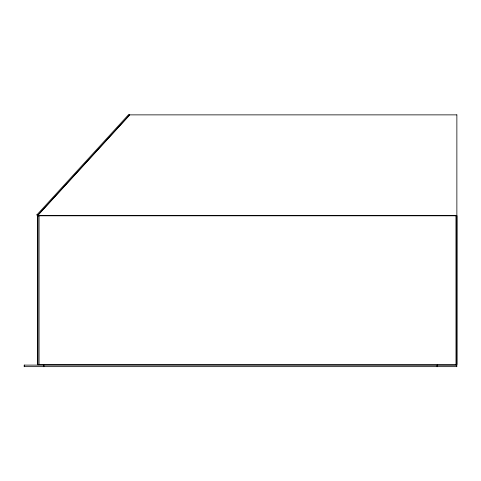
<?xml version="1.0" encoding="UTF-8"?>
<svg xmlns="http://www.w3.org/2000/svg" width="481" height="481" viewBox="0 0 481 481"><rect width="100%" height="100%" fill="white"/><g stroke="black" fill="none" stroke-linecap="round" stroke-linejoin="round"><path stroke-width="0.72" d="M456.866 364.808L37.789 364.688L37.722 215.735M456.74 364.688L456.806 215.735M456.74 215.801L37.789 215.801L37.722 364.748M24.194 365.037L24.194 366.72M43.585 366.72L43.585 365.037M43.873 365.037L43.873 366.72M437.127 366.72L437.127 365.037M437.415 365.037L437.415 366.72M456.806 366.72L456.806 365.037M129.696 114.755L37.572 215.47M36.899 214.857L128.884 114.292L129.642 114.755M37.686 215.542L129.72 115.001M455.952 364.808L456.866 364.598L456.866 114.833M43.933 365.103L437.067 365.103M437.482 365.103L456.74 365.103M437.067 366.654L43.933 366.654M456.74 366.654L437.482 366.654M129.942 114.869L456.824 114.869M456.824 215.47L37.825 215.482M24.26 365.103L43.518 365.103M43.518 366.654L24.26 366.654M36.953 214.857L37.572 215.416M37.055 214.995L37.416 215.332M455.994 364.766L455.952 215.464M456.806 216.083L456.806 364.4M37.722 216.083L37.722 364.4M37.867 364.604A1.323 0.932 0 0 0 39.057 364.604L39.057 215.885A1.323 0.932 0 0 0 37.867 215.885"/></g></svg>
